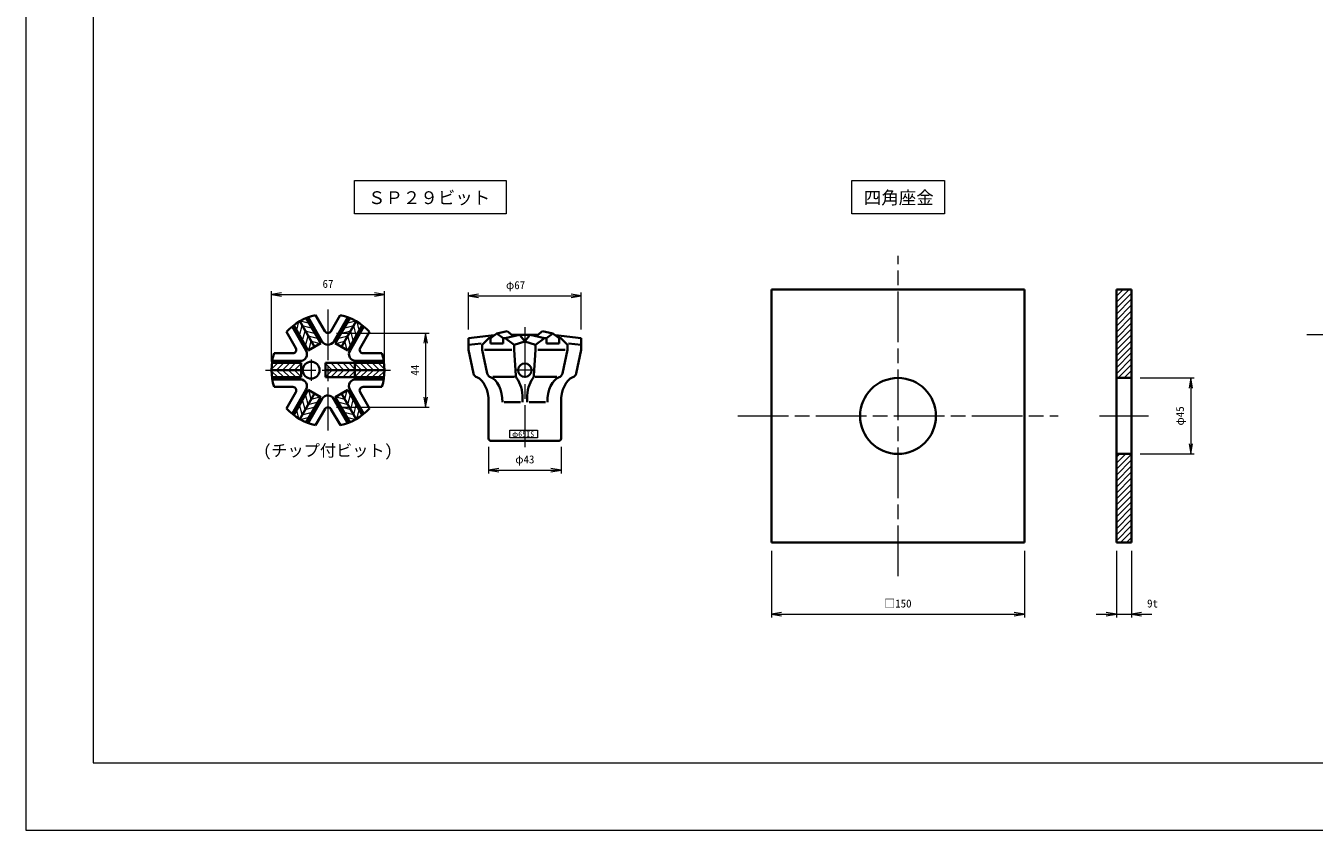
# Model space of a CAD drawing. Units: millimetres at full size, sheet at 1:2.5. Extents: x 2752 to 4432, y -3630 to -2427.
# Drawn here: x 2752 to 3516, y -3615 to -3138 of the extents above; entities that cross this region are included whole.
import ezdxf
from ezdxf.enums import TextEntityAlignment as Align

# ---------------------------------------------------------------- set-up
doc = ezdxf.new("R2010")
doc.units = ezdxf.units.MM
doc.header["$LTSCALE"] = 2.5
doc.linetypes.add('CHAIN', pattern=[18.5, 12, -1.5, 3.5, -1.5])
for name, color, linetype, lineweight in [('1外形線', 7, 'Continuous', 35), ('2細い実線', 3, 'Continuous', 20), ('4中心線', 1, 'CHAIN', 18), ('6寸法線', 4, 'Continuous', 18), ('7 枠・タイトル', 7, 'Continuous', 13), ('DEFPOINTS_7', 7, 'Continuous', 13)]:
    doc.layers.add(name, color=color, linetype=linetype, lineweight=lineweight)
doc.styles.add('ＭＳ ゴシック', font='')
doc.styles.get('ＭＳ ゴシック').set_extended_font_data('MS Gothic')
pattern_1 = [(345, (2896.414, -3011.032), (0.64705, 2.41481), [])]
pattern_2 = [(255, (2661.617, -3146.593), (2.41481, -0.64705), [])]
pattern_3 = [(195, (2965.787, -3011.032), (0.64705, -2.41481), [])]
pattern_4 = [(285, (3200.584, -3146.593), (2.41481, 0.64705), [])]
pattern_5 = [(165, (2965.787, -3673.431), (-0.64705, -2.41481), [])]
pattern_6 = [(135, (3235.271, -3206.671), (-1.76777, -1.76777), [])]
pattern_7 = [(225, (3235.271, -3477.792), (1.76777, -1.76777), [])]
pattern_8 = [(75, (3200.584, -3537.871), (-2.41481, 0.64705), [])]
pattern_9 = [(45, (2609.43, -3206.671), (-1.76777, 1.76777), [])]
pattern_10 = [(315, (2609.43, -3477.792), (1.76777, 1.76777), [])]
pattern_11 = [(45, (2626.93, -3206.671), (-1.76777, 1.76777), [])]
pattern_12 = [(315, (2626.93, -3477.792), (1.76777, 1.76777), [])]
pattern_13 = [(15, (2896.414, -3673.431), (-0.64705, 2.41481), [])]
pattern_14 = [(105, (2661.617, -3537.87), (-2.41481, -0.64705), [])]
pattern_15 = [(45, (2821.027, -4279.283), (-1.76777, 1.76777), [])]

# ---------------------------------------------------------------- blocks, each defined once
blk = doc.blocks.new('open_arrow')
at = {"color": 0, "linetype": 'Continuous', "lineweight": -2}
blk.add_lwpolyline([(7.5, 1.25), (0, 0), (7.5, -1.25)], dxfattribs=at)

msp = doc.modelspace()

# ---------------------------------------------------------------- hatches: boundary and pattern name
at = {"layer": '2細い実線'}
h = msp.add_hatch(dxfattribs=at)
h.set_pattern_fill('USER', color=256, style=0, pattern_type=2)
h.set_pattern_definition(pattern_15)
h.paths.add_polyline_path([(3407.825, -3294.382), (3398.825, -3294.382), (3398.825, -3346.882), (3407.825, -3346.882)])
h = msp.add_hatch(dxfattribs=at)
h.set_pattern_fill('USER', color=256, style=0, pattern_type=2)
h.set_pattern_definition(pattern_15)
h.paths.add_polyline_path([(3407.825, -3294.382), (3398.825, -3294.382), (3398.825, -3346.882), (3407.825, -3346.882)])
h = msp.add_hatch(dxfattribs=at)
h.set_pattern_fill('USER', color=256, style=0, pattern_type=2)
h.set_pattern_definition(pattern_8)
h.paths.add_polyline_path([(2910.805, -3315.579, -0.03181), (2914.35, -3313.22), (2923.1, -3328.375), (2919.42, -3330.5)])
h = msp.add_hatch(dxfattribs=at)
h.set_pattern_fill('USER', color=256, style=0, pattern_type=2)
h.set_pattern_definition(pattern_8)
h.paths.add_polyline_path([(2910.805, -3315.579, -0.03181), (2914.35, -3313.22), (2923.1, -3328.375), (2919.42, -3330.5)])
h = msp.add_hatch(dxfattribs=at)
h.set_pattern_fill('USER', color=256, style=0, pattern_type=2)
h.set_pattern_definition(pattern_5)
h.paths.add_polyline_path([(2918.166, -3311.329, 0.03181), (2914.35, -3313.22), (2923.1, -3328.375), (2926.781, -3326.25)])
h = msp.add_hatch(dxfattribs=at)
h.set_pattern_fill('USER', color=256, style=0, pattern_type=2)
h.set_pattern_definition(pattern_5)
h.paths.add_polyline_path([(2918.166, -3311.329, 0.03181), (2914.35, -3313.22), (2923.1, -3328.375), (2926.781, -3326.25)])
h = msp.add_hatch(dxfattribs=at)
h.set_pattern_fill('USER', color=256, style=0, pattern_type=2)
h.set_pattern_definition(pattern_13)
h.paths.add_polyline_path([(2944.034, -3311.329, -0.03181), (2947.85, -3313.22), (2939.1, -3328.375), (2935.42, -3326.25)])
h = msp.add_hatch(dxfattribs=at)
h.set_pattern_fill('USER', color=256, style=0, pattern_type=2)
h.set_pattern_definition(pattern_13)
h.paths.add_polyline_path([(2944.034, -3311.329, -0.03181), (2947.85, -3313.22), (2939.1, -3328.375), (2935.42, -3326.25)])
h = msp.add_hatch(dxfattribs=at)
h.set_pattern_fill('USER', color=256, style=0, pattern_type=2)
h.set_pattern_definition(pattern_14)
h.paths.add_polyline_path([(2951.396, -3315.579, 0.03181), (2947.85, -3313.22), (2939.1, -3328.375), (2942.781, -3330.5)])
h = msp.add_hatch(dxfattribs=at)
h.set_pattern_fill('USER', color=256, style=0, pattern_type=2)
h.set_pattern_definition(pattern_14)
h.paths.add_polyline_path([(2951.396, -3315.579, 0.03181), (2947.85, -3313.22), (2939.1, -3328.375), (2942.781, -3330.5)])
h = msp.add_hatch(dxfattribs=at)
h.set_pattern_fill('USER', color=256, style=0, pattern_type=2)
h.set_pattern_definition(pattern_7)
h.paths.add_polyline_path([(2897.871, -3337.982, 0.03181), (2897.601, -3342.232), (2915.101, -3342.232), (2915.101, -3337.982)])
h = msp.add_hatch(dxfattribs=at)
h.set_pattern_fill('USER', color=256, style=0, pattern_type=2)
h.set_pattern_definition(pattern_7)
h.paths.add_polyline_path([(2897.871, -3337.982, 0.03181), (2897.601, -3342.232), (2915.101, -3342.232), (2915.101, -3337.982)])
h = msp.add_hatch(dxfattribs=at)
h.set_pattern_fill('USER', color=256, style=0, pattern_type=2)
h.set_pattern_definition(pattern_10)
h.paths.add_polyline_path([(2946.83, -3337.982, -0.03181), (2947.1, -3342.232), (2929.6, -3342.232), (2929.6, -3337.982)])
h = msp.add_hatch(dxfattribs=at)
h.set_pattern_fill('USER', color=256, style=0, pattern_type=2)
h.set_pattern_definition(pattern_10)
h.paths.add_polyline_path([(2946.83, -3337.982, -0.03181), (2947.1, -3342.232), (2929.6, -3342.232), (2929.6, -3337.982)])
h = msp.add_hatch(dxfattribs=at)
h.set_pattern_fill('USER', color=256, style=0, pattern_type=2)
h.set_pattern_definition(pattern_12)
h.paths.add_polyline_path([(2964.33, -3337.982, -0.03181), (2964.6, -3342.232), (2947.1, -3342.232), (2947.1, -3337.982)])
h = msp.add_hatch(dxfattribs=at)
h.set_pattern_fill('USER', color=256, style=0, pattern_type=2)
h.set_pattern_definition(pattern_12)
h.paths.add_polyline_path([(2964.33, -3337.982, -0.03181), (2964.6, -3342.232), (2947.1, -3342.232), (2947.1, -3337.982)])
h = msp.add_hatch(dxfattribs=at)
h.set_pattern_fill('USER', color=256, style=0, pattern_type=2)
h.set_pattern_definition(pattern_6)
h.paths.add_polyline_path([(2897.871, -3346.482, -0.03181), (2897.601, -3342.232), (2915.101, -3342.232), (2915.101, -3346.482)])
h = msp.add_hatch(dxfattribs=at)
h.set_pattern_fill('USER', color=256, style=0, pattern_type=2)
h.set_pattern_definition(pattern_6)
h.paths.add_polyline_path([(2897.871, -3346.482, -0.03181), (2897.601, -3342.232), (2915.101, -3342.232), (2915.101, -3346.482)])
h = msp.add_hatch(dxfattribs=at)
h.set_pattern_fill('USER', color=256, style=0, pattern_type=2)
h.set_pattern_definition(pattern_9)
h.paths.add_polyline_path([(2946.83, -3346.482, 0.03181), (2947.1, -3342.232), (2929.6, -3342.232), (2929.6, -3346.482)])
h = msp.add_hatch(dxfattribs=at)
h.set_pattern_fill('USER', color=256, style=0, pattern_type=2)
h.set_pattern_definition(pattern_9)
h.paths.add_polyline_path([(2946.83, -3346.482, 0.03181), (2947.1, -3342.232), (2929.6, -3342.232), (2929.6, -3346.482)])
h = msp.add_hatch(dxfattribs=at)
h.set_pattern_fill('USER', color=256, style=0, pattern_type=2)
h.set_pattern_definition(pattern_11)
h.paths.add_polyline_path([(2964.33, -3346.482, 0.03181), (2964.6, -3342.232), (2947.1, -3342.232), (2947.1, -3346.482)])
h = msp.add_hatch(dxfattribs=at)
h.set_pattern_fill('USER', color=256, style=0, pattern_type=2)
h.set_pattern_definition(pattern_11)
h.paths.add_polyline_path([(2964.33, -3346.482, 0.03181), (2964.6, -3342.232), (2947.1, -3342.232), (2947.1, -3346.482)])
h = msp.add_hatch(dxfattribs=at)
h.set_pattern_fill('USER', color=256, style=0, pattern_type=2)
h.set_pattern_definition(pattern_4)
h.paths.add_polyline_path([(2910.805, -3368.884, 0.03181), (2914.35, -3371.243), (2923.1, -3356.088), (2919.42, -3353.963)])
h = msp.add_hatch(dxfattribs=at)
h.set_pattern_fill('USER', color=256, style=0, pattern_type=2)
h.set_pattern_definition(pattern_4)
h.paths.add_polyline_path([(2910.805, -3368.884, 0.03181), (2914.35, -3371.243), (2923.1, -3356.088), (2919.42, -3353.963)])
h = msp.add_hatch(dxfattribs=at)
h.set_pattern_fill('USER', color=256, style=0, pattern_type=2)
h.set_pattern_definition(pattern_2)
h.paths.add_polyline_path([(2951.396, -3368.884, -0.03181), (2947.85, -3371.243), (2939.1, -3356.088), (2942.781, -3353.963)])
h = msp.add_hatch(dxfattribs=at)
h.set_pattern_fill('USER', color=256, style=0, pattern_type=2)
h.set_pattern_definition(pattern_2)
h.paths.add_polyline_path([(2951.396, -3368.884, -0.03181), (2947.85, -3371.243), (2939.1, -3356.088), (2942.781, -3353.963)])
h = msp.add_hatch(dxfattribs=at)
h.set_pattern_fill('USER', color=256, style=0, pattern_type=2)
h.set_pattern_definition(pattern_3)
h.paths.add_polyline_path([(2918.166, -3373.134, -0.03181), (2914.35, -3371.243), (2923.1, -3356.088), (2926.781, -3358.213)])
h = msp.add_hatch(dxfattribs=at)
h.set_pattern_fill('USER', color=256, style=0, pattern_type=2)
h.set_pattern_definition(pattern_3)
h.paths.add_polyline_path([(2918.166, -3373.134, -0.03181), (2914.35, -3371.243), (2923.1, -3356.088), (2926.781, -3358.213)])
h = msp.add_hatch(dxfattribs=at)
h.set_pattern_fill('USER', color=256, style=0, pattern_type=2)
h.set_pattern_definition(pattern_1)
h.paths.add_polyline_path([(2944.034, -3373.134, 0.03181), (2947.85, -3371.243), (2939.1, -3356.088), (2935.42, -3358.213)])
h = msp.add_hatch(dxfattribs=at)
h.set_pattern_fill('USER', color=256, style=0, pattern_type=2)
h.set_pattern_definition(pattern_1)
h.paths.add_polyline_path([(2944.034, -3373.134, 0.03181), (2947.85, -3371.243), (2939.1, -3356.088), (2935.42, -3358.213)])
h = msp.add_hatch(dxfattribs=at)
h.set_pattern_fill('USER', color=256, style=0, pattern_type=2)
h.set_pattern_definition(pattern_15)
h.paths.add_polyline_path([(3407.825, -3391.882), (3398.825, -3391.882), (3398.825, -3444.382), (3407.825, -3444.382)])
h = msp.add_hatch(dxfattribs=at)
h.set_pattern_fill('USER', color=256, style=0, pattern_type=2)
h.set_pattern_definition(pattern_15)
h.paths.add_polyline_path([(3407.825, -3391.882), (3398.825, -3391.882), (3398.825, -3444.382), (3407.825, -3444.382)])

# ---------------------------------------------------------------- linework, layer by layer
at = {"layer": '1外形線'}
for p, q in [((3344.304, -3294.382), (3194.304, -3294.382)), ((3194.304, -3294.382), (3194.304, -3444.382)), ((3344.304, -3444.382), (3344.304, -3294.382)), ((3407.825, -3294.382), (3398.825, -3294.382)), ((3398.825, -3294.382), (3398.825, -3444.382)), ((3407.825, -3444.382), (3407.825, -3294.382)), ((2923.774, -3309.543), (2929.316, -3319.14)), ((2938.426, -3309.543), (2932.833, -3319.23)), ((2909.815, -3316.363), (2918.109, -3330.73)), ((2910.805, -3315.579), (2919.42, -3330.5)), ((2914.35, -3313.22), (2923.1, -3328.375)), ((2918.166, -3311.329), (2926.781, -3326.25)), ((2919.341, -3310.863), (2927.544, -3325.071)), ((2942.86, -3310.863), (2934.566, -3325.23)), ((2944.034, -3311.329), (2935.42, -3326.25)), ((2947.85, -3313.22), (2939.1, -3328.375)), ((2951.396, -3315.579), (2942.781, -3330.5)), ((2952.386, -3316.363), (2944.183, -3330.571)), ((2906.454, -3319.543), (2912.047, -3329.23)), ((2955.747, -3319.543), (2950.206, -3329.14)), ((3029.78, -3321.568), (3014.388, -3323.232)), ((3014.388, -3323.232), (3014.388, -3330.232)), ((3026.602, -3323.232), (3022.541, -3327.232)), ((3026.602, -3323.232), (3028.013, -3322.912)), ((3027.593, -3323.232), (3026.602, -3323.232)), ((3027.593, -3323.232), (3031.274, -3320.432)), ((3027.593, -3323.232), (3027.593, -3326.432)), ((3031.274, -3320.432), (3037.456, -3319.032)), ((3031.274, -3320.432), (3034.954, -3323.232)), ((3036.129, -3323.232), (3034.954, -3323.232)), ((3034.954, -3323.232), (3034.954, -3326.432)), ((3036.129, -3323.232), (3044.743, -3321.232)), ((3036.129, -3323.232), (3041.593, -3327.232)), ((3037.456, -3319.032), (3041.137, -3322.032)), ((3055.621, -3321.232), (3040.156, -3321.232)), ((3045.163, -3321.765), (3047.428, -3324.646)), ((3050.613, -3321.765), (3048.348, -3324.646)), ((3059.648, -3323.232), (3051.033, -3321.232)), ((3059.648, -3323.232), (3054.183, -3327.232)), ((3058.32, -3319.032), (3054.639, -3322.032)), ((3064.503, -3320.432), (3058.32, -3319.032)), ((3059.648, -3323.232), (3060.822, -3323.232)), ((3064.503, -3320.432), (3060.822, -3323.232)), ((3060.822, -3323.232), (3060.822, -3326.432)), ((3068.183, -3323.232), (3064.503, -3320.432)), ((3065.996, -3321.568), (3081.388, -3323.232)), ((3069.174, -3323.232), (3067.764, -3322.912)), ((3068.183, -3323.232), (3069.174, -3323.232)), ((3068.183, -3323.232), (3068.183, -3326.432)), ((3069.174, -3323.232), (3073.236, -3327.232)), ((3081.388, -3323.232), (3081.388, -3330.232)), ((2899.128, -3332.232), (2910.21, -3332.232)), ((2919.42, -3330.5), (2926.781, -3326.25)), ((2935.42, -3326.25), (2942.781, -3330.5)), ((2963.073, -3332.232), (2951.887, -3332.232)), ((3021.934, -3326.416), (3014.388, -3327.232)), ((3014.388, -3330.232), (3017.461, -3344.28)), ((3022.541, -3327.232), (3022.541, -3330.232)), ((3022.541, -3330.232), (3025.614, -3344.28)), ((3024.053, -3330.232), (3040.113, -3330.232)), ((3034.954, -3326.432), (3027.593, -3326.432)), ((3041.593, -3327.232), (3047.888, -3325.232)), ((3041.593, -3327.232), (3041.593, -3330.232)), ((3041.593, -3330.232), (3042.559, -3345.475)), ((3054.183, -3327.232), (3047.888, -3325.232)), ((3054.183, -3330.232), (3053.218, -3345.475)), ((3054.183, -3327.232), (3054.183, -3330.232)), ((3071.723, -3330.232), (3055.663, -3330.232)), ((3060.822, -3326.432), (3068.183, -3326.432)), ((3073.236, -3330.232), (3070.163, -3344.28)), ((3073.236, -3327.232), (3073.236, -3330.232)), ((3073.842, -3326.416), (3081.388, -3327.232)), ((3081.388, -3330.232), (3078.315, -3344.28)), ((2897.871, -3337.982), (2915.101, -3337.982)), ((2898.055, -3336.732), (2914.461, -3336.732)), ((2915.101, -3346.482), (2915.101, -3337.982)), ((2929.6, -3337.982), (2929.6, -3346.482)), ((2964.33, -3337.982), (2929.6, -3337.982)), ((2947.1, -3337.982), (2947.1, -3346.482)), ((2964.146, -3336.732), (2947.557, -3336.732)), ((2897.601, -3342.232), (2915.101, -3342.232)), ((2897.871, -3346.482), (2915.101, -3346.482)), ((2898.055, -3347.732), (2914.644, -3347.732)), ((2947.1, -3342.232), (2929.6, -3342.232)), ((2964.33, -3346.482), (2929.6, -3346.482)), ((2964.6, -3342.232), (2947.1, -3342.232)), ((2964.146, -3347.732), (2947.74, -3347.732)), ((3041.68, -3346.232), (3028.973, -3346.232)), ((3054.096, -3346.232), (3066.803, -3346.232)), ((3398.825, -3346.882), (3407.825, -3346.882)), ((2899.128, -3352.232), (2910.314, -3352.232)), ((2906.454, -3364.921), (2911.995, -3355.323)), ((2909.815, -3368.1), (2918.017, -3353.892)), ((2910.805, -3368.884), (2919.42, -3353.963)), ((2926.781, -3358.213), (2919.42, -3353.963)), ((2942.781, -3353.963), (2935.42, -3358.213)), ((2951.396, -3368.884), (2942.781, -3353.963)), ((2952.386, -3368.1), (2944.092, -3353.734)), ((2955.747, -3364.921), (2950.154, -3355.233)), ((2963.073, -3352.232), (2951.99, -3352.232)), ((2914.35, -3371.243), (2923.1, -3356.088)), ((2918.166, -3373.134), (2926.781, -3358.213)), ((2919.341, -3373.6), (2927.635, -3359.234)), ((2942.86, -3373.6), (2934.657, -3359.392)), ((2944.034, -3373.134), (2935.42, -3358.213)), ((2947.85, -3371.243), (2939.1, -3356.088)), ((3026.388, -3361.232), (3026.388, -3382.732)), ((3035.655, -3361.232), (3045.37, -3361.232)), ((3046.573, -3359.111), (3046.573, -3361.232)), ((3049.204, -3359.111), (3049.204, -3361.232)), ((3060.122, -3361.232), (3050.406, -3361.232)), ((3069.388, -3361.232), (3069.388, -3382.732)), ((2923.774, -3374.921), (2929.368, -3365.233)), ((2938.427, -3374.921), (2932.885, -3365.323)), ((3027.888, -3384.232), (3067.888, -3384.232)), ((3398.825, -3391.882), (3407.825, -3391.882)), ((3194.304, -3444.382), (3344.304, -3444.382)), ((3398.825, -3444.382), (3407.825, -3444.382))]:
    msp.add_line(p, q, dxfattribs=at)
for centre, radius in [((2921.1, -3342.232), 5), ((3047.888, -3342.232), 4), ((3269.304, -3369.382), 22.5)]:
    msp.add_circle(centre, radius, dxfattribs=at)
for centre, radius, start, end in [((2931.1, -3342.232), 33.5, 102.63196, 137.36792), ((2931.1, -3342.232), 33.5, 42.63208, 77.36804), ((2931.098, -3323.228), 4.004, 207.41659, 330), ((2931.099, -3318.229), 2.003, 207.07018, 330), ((2931.1, -3342.232), 33.5, 162.6319, 197.36786), ((2910.313, -3330.232), 2.003, 267.07018, 30), ((2914.641, -3332.732), 4.004, 267.41659, 30), ((2947.557, -3332.728), 4.004, 147.41659, 270), ((2951.887, -3330.229), 2.003, 147.07018, 270), ((2931.1, -3342.232), 33.5, 342.63214, 17.3681), ((2914.644, -3351.736), 4.004, 327.41659, 90), ((2947.56, -3351.732), 4.004, 87.41659, 210), ((3020.392, -3343.639), 3, 192.33909, 251.7285), ((3028.544, -3343.639), 3, 192.33909, 251.7285), ((3045.553, -3345.285), 3, 183.62463, 217.16401), ((3050.224, -3345.285), 3, 322.83599, 356.37537), ((3067.232, -3343.639), 3, 288.2715, 347.66091), ((3075.384, -3343.639), 3, 288.2715, 347.66091), ((2910.314, -3354.234), 2.003, 327.07018, 90), ((2951.888, -3354.232), 2.003, 87.07018, 210), ((2931.103, -3361.236), 4.004, 27.41659, 150), ((2931.1, -3342.232), 33.5, 222.63196, 257.36792), ((2931.102, -3366.234), 2.003, 27.07018, 150), ((2931.1, -3342.232), 33.5, 282.63208, 317.36804), ((3027.888, -3382.732), 1.5, 180, 270), ((3067.888, -3382.732), 1.5, 270, 0)]:
    msp.add_arc(centre, radius, start, end, dxfattribs=at)
for centre, start_param, end_param in [((3017.888, -3361.232), 4.712389, 6.0982292), ((3026.041, -3361.232), 4.712389, 6.0982292), ((3038.073, -3359.111), 4.712389, 5.6412666), ((3057.704, -3359.111), 0.6419187, 1.5707963), ((3069.736, -3361.232), 0.1849561, 1.5707963), ((3077.888, -3361.232), 0.1849561, 1.5707963)]:
    msp.add_ellipse(centre, major_axis=(0, 15), ratio=0.566667, start_param=start_param, end_param=end_param, dxfattribs=at)
at = {"layer": '4中心線'}
for p, q in [((3269.304, -3464.382), (3269.304, -3274.382)), ((2931.1, -3306.347), (2931.1, -3378.117)), ((3047.888, -3316.797), (3047.888, -3387.98)), ((3578.625, -3321.208), (3511.751, -3321.208)), ((2921.1, -3335.973), (2921.1, -3348.491)), ((2893.946, -3342.232), (2968.255, -3342.232)), ((3052.82, -3342.232), (3042.957, -3342.232)), ((3174.304, -3369.382), (3364.304, -3369.382)), ((3388.825, -3369.382), (3417.825, -3369.382))]:
    msp.add_line(p, q, dxfattribs=at)
at = {"layer": '6寸法線'}
for p, q in [((2897.601, -3337.152), (2897.601, -3295.464)), ((2897.601, -3297.464), (2964.6, -3297.464)), ((2964.6, -3337.152), (2964.6, -3295.464)), ((3014.388, -3318.152), (3014.388, -3296.232)), ((3014.388, -3298.232), (3081.388, -3298.232)), ((3081.388, -3318.152), (3081.388, -3296.232)), ((2936.128, -3320.231), (2991.049, -3320.231)), ((2989.049, -3320.231), (2989.049, -3364.232)), ((3412.905, -3346.882), (3444.957, -3346.882)), ((3442.957, -3346.882), (3442.957, -3391.882)), ((2936.18, -3364.232), (2991.049, -3364.232)), ((3026.388, -3387.812), (3026.388, -3403.56)), ((3069.388, -3387.812), (3069.388, -3403.56)), ((3412.905, -3391.882), (3444.957, -3391.882)), ((3026.388, -3401.56), (3069.388, -3401.56)), ((3194.234, -3449.462), (3194.234, -3489.016)), ((3344.234, -3449.462), (3344.234, -3489.016)), ((3398.825, -3449.462), (3398.825, -3489.016)), ((3407.825, -3449.462), (3407.825, -3489.016)), ((3194.234, -3487.016), (3344.234, -3487.016)), ((3386.825, -3487.016), (3419.825, -3487.016))]:
    msp.add_line(p, q, dxfattribs=at)
for points in [[(2946.804, -3229.784), (3036.804, -3229.784), (3036.804, -3249.591), (2946.804, -3249.591)], [(3241.804, -3229.784), (3296.804, -3229.784), (3296.804, -3249.591), (3241.804, -3249.591)], [(3038.9, -3377.738), (3055.316, -3377.738), (3055.316, -3382.358), (3038.9, -3382.358)]]:
    msp.add_lwpolyline(points, close=True, dxfattribs=at)
at = {"layer": '7 枠・タイトル'}
for p, q in [((2791.804, -2467.061), (2791.804, -3575.061)), ((2791.804, -3575.061), (4391.804, -3575.061))]:
    msp.add_line(p, q, dxfattribs=at)
at = {"layer": 'DEFPOINTS_7'}
for p, q in [((2751.804, -2427.061), (2751.804, -3615.061)), ((2751.804, -3615.061), (4431.804, -3615.061))]:
    msp.add_line(p, q, dxfattribs=at)

# ---------------------------------------------------------------- block references
at = {"layer": '6寸法線', "xscale": 0.8, "yscale": 0.8}
for p in [(2897.601, -3297.464), (3014.388, -3298.232), (3026.388, -3401.56), (3194.234, -3487.016), (3407.825, -3487.016)]:
    msp.add_blockref('open_arrow', p, dxfattribs=at)
for p, rotation in [((2964.6, -3297.464), 180), ((3081.388, -3298.232), 180), ((2989.049, -3320.231), 270), ((3442.957, -3346.882), 270), ((2989.049, -3364.232), 90), ((3442.957, -3391.882), 90), ((3069.388, -3401.56), 180), ((3344.234, -3487.016), 180), ((3398.825, -3487.016), 180)]:
    msp.add_blockref('open_arrow', p, dxfattribs=dict(at, rotation=rotation))

# ---------------------------------------------------------------- texts
at = {"layer": '6寸法線', "style": 'ＭＳ ゴシック'}
for s, p in [('ＳＰ２９ビット', (3027.355, -3239.966)), ('四角座金', (3290.448, -3239.966))]:
    msp.add_text(s, height=7.595, dxfattribs=at).set_placement(p, align=Align.MIDDLE_RIGHT)
for s, height, p in [('67', 4.747, (2931.1, -3291.064)), ('φ67', 4.747, (3042.388, -3291.832)), ('(チップ付ビット)', 7.038, (2931.1, -3389.858)), ('φ43', 4.747, (3047.888, -3395.16)), ('□150', 4.747, (3269.234, -3480.616)), ('9t', 4.747, (3420.292, -3480.616))]:
    msp.add_text(s, height=height, dxfattribs=at).set_placement(p, align=Align.MIDDLE_CENTER)
for s, p in [('44', (2982.649, -3342.231)), ('φ45', (3436.557, -3369.382))]:
    msp.add_text(s, height=4.747, rotation=90, dxfattribs=at).set_placement(p, align=Align.MIDDLE_CENTER)
msp.add_text('φ65IS', height=3.323, dxfattribs=at).set_placement((3040.337, -3382.843), align=Align.BOTTOM_LEFT)

doc.saveas('drawing.dxf')
